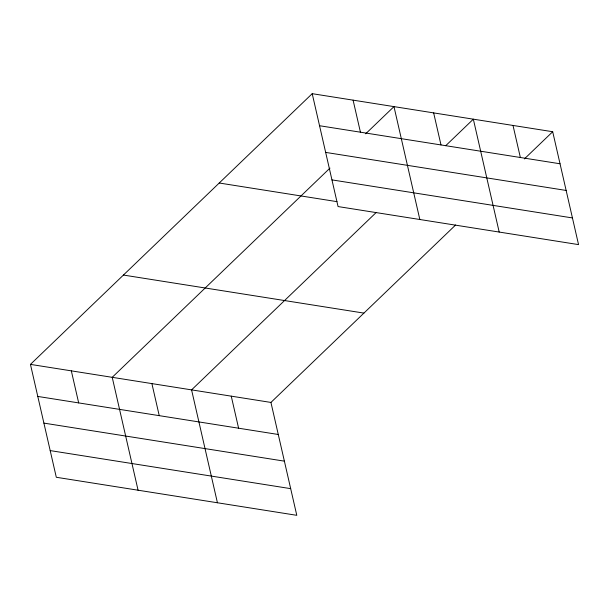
<?xml version="1.0" encoding="UTF-8"?>
<svg xmlns="http://www.w3.org/2000/svg" width="609" height="609" viewBox="0 0 609 609"><rect width="100%" height="100%" fill="white"/><g stroke="black" fill="none" stroke-linecap="round" stroke-linejoin="round"><path stroke-width="0.91" d="M455.639 224.98L270.936 402.435L296.789 515.321L56.302 477.273L30.45 364.388L312.211 93.679L552.698 131.727L578.55 244.612L338.064 206.565L312.211 93.679M329.964 168.114L112.216 377.321L138.068 490.207M365.674 133.805L393.977 106.613L419.829 219.499M376.278 212.419L191.576 389.882L217.428 502.76M445.712 145.711L473.338 119.174L499.19 232.052M524.395 158.919L552.698 131.727M319.55 125.728L560.036 163.775M325.663 152.402L566.149 190.45M331.951 179.891L572.437 217.938M219.232 183.012L336.983 201.648M123.429 275.055L363.916 313.102M30.45 364.388L270.936 402.435M37.788 396.436L278.275 434.483M43.901 423.11L284.388 461.158M50.197 450.599L290.683 488.646M513.014 125.454L520.36 157.503M433.654 112.893L440.992 144.942M353.091 100.15L360.437 132.199M231.253 396.154L238.599 428.211M151.892 383.601L159.238 415.65M71.329 370.858L78.675 402.907"/></g></svg>
